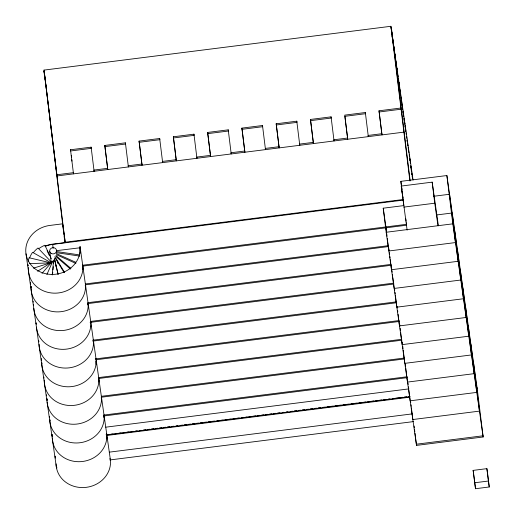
<?xml version="1.0" encoding="UTF-8"?>
<svg xmlns="http://www.w3.org/2000/svg" width="515" height="515" viewBox="0 0 515 515"><rect width="100%" height="100%" fill="white"/><g stroke="black" fill="none" stroke-linecap="round" stroke-linejoin="round"><path stroke-width="0.77" d="M52.215 274.959L53.676 260.043M52.53 274.553L52.762 272.197M52.993 269.841L53.303 266.699M53.612 263.564L53.843 261.208M46.91 274.508L52.891 260.925M42.03 273.368L52.266 261.588M37.621 271.257L51.783 262.129M33.475 268.148L51.622 262.502M403.902 132.136L57.011 175.95L44.007 70.098L390.904 26.284L391.413 29.857M63.886 234.299L44.181 71.289L65.135 242.211M391.072 27.475L413.062 179.999M70.516 149.762L91.123 147.161L91.297 148.352L70.684 150.953L70.516 149.762L73.497 173.864L73.33 172.68L56.843 174.759M104.796 145.436L125.403 142.829L125.57 144.02L104.963 146.62L104.796 145.436L107.77 169.538L104.963 146.62M139.069 141.104L159.682 138.503L159.85 139.694L139.243 142.294L139.069 141.104L142.05 165.206L139.243 142.294M173.349 136.778L193.955 134.17L194.129 135.361L173.516 137.962L173.349 136.778L176.33 160.88L173.516 137.962M207.629 132.445L228.235 129.844L228.403 131.029L207.796 133.636L207.629 132.445L210.603 156.547L207.796 133.636M241.902 128.119L262.508 125.512L262.682 126.703L242.076 129.304L241.902 128.119L244.882 152.221L242.076 129.304M276.182 123.787L296.788 121.186L296.955 122.37L276.349 124.978L276.182 123.787L279.162 147.889L276.349 124.978M310.461 119.454L331.068 116.854L331.235 118.044L310.629 120.645L310.461 119.454L313.435 143.563L310.629 120.645M365.341 112.528L344.735 115.128L347.715 139.23L344.902 116.319L365.515 113.712L365.341 112.528L368.322 136.63L368.154 135.439L381.821 133.713L381.995 134.898L379.014 110.796L400.928 108.028L401.095 109.219L379.182 111.987M107.603 168.347L93.936 170.072L94.103 171.263L91.123 147.161M141.883 164.021L128.209 165.746L128.383 166.937L125.403 142.829M176.156 159.689L162.489 161.414L162.656 162.605L159.682 138.503M210.435 155.363L196.769 157.088L196.936 158.272L193.955 134.17M244.715 151.03L231.042 152.755L231.216 153.946L228.235 129.844M278.988 146.698L265.322 148.429L265.489 149.614L262.508 125.512M313.268 142.372L299.601 144.097L299.769 145.288L296.788 121.186M347.548 138.039L333.875 139.771L334.042 140.956L331.068 116.854M401.919 189.951L400.863 181.351L446.885 175.538L477.218 388.677M407.127 230.154L401.262 186.057L432.175 182.149L438.394 225.847M403.258 199.505L64.858 242.25L64.665 240.66M45.037 246.415A27.005 24.334 -8.1 0 1 52.678 244.393L403.528 200.078M433.681 196.267L449.55 194.264L455.472 242.565L388.844 250.985L387.698 241.67M477.051 387.486L483.141 436.978L416.513 445.398L386.179 232.259L383.224 208.195L403.837 205.594L403.161 200.116M403.844 207.107L434.757 203.206L437.924 225.454M436.347 214.993L452.215 212.991L458.138 261.298L391.509 269.712L390.273 259.618M82.761 265.212L406.502 224.321L406.309 222.757M82.889 266.101L406.625 225.209M386.179 232.259L452.807 223.838L483.141 436.978M85.426 283.939L388.432 245.668M85.554 284.827L388.561 246.556M88.091 302.666L391.097 264.395M87.421 303.657L391.226 265.283M90.756 321.392L393.763 283.121M90.086 322.39L393.891 284.016M92.623 340.222L396.428 301.848M92.752 341.117L396.556 302.743M95.294 358.949L399.093 320.575M96.215 359.74L399.222 321.469M98.751 377.579L401.758 339.308M98.88 378.467L401.887 340.196M101.416 396.305L404.423 358.034M101.545 397.2L404.552 358.923M104.082 415.032L407.088 376.761M103.412 416.03L407.217 377.656M105.742 427.18L408.936 388.883M106.077 434.757L108.472 434.454M110.867 434.151L113.255 433.849M114.851 433.649L117.24 433.347M118.836 433.141L121.231 432.838M122.828 432.639L125.216 432.336M126.812 432.137L129.201 431.834M130.797 431.634L133.192 431.332M135.58 431.029L137.177 430.83M139.571 430.527L141.162 430.321M143.556 430.019L145.951 429.716M147.541 429.516L149.936 429.214M151.532 429.014L153.921 428.712M155.517 428.512L157.912 428.21M159.502 428.004L161.897 427.708M163.493 427.502L165.882 427.199M167.478 426.999L169.873 426.697M171.463 426.497L173.858 426.195M176.252 425.892L177.842 425.693M180.237 425.39L182.625 425.087M184.222 424.881L186.617 424.585M188.213 424.379L190.602 424.077M192.198 423.877L194.586 423.575M196.183 423.375L198.578 423.073M200.174 422.873L202.562 422.57M204.159 422.364L206.547 422.062M208.144 421.862L210.538 421.56M212.135 421.36L214.523 421.058M216.918 420.755L219.306 420.452M220.903 420.253L223.298 419.95M224.888 419.751L227.282 419.448M228.879 419.242L231.267 418.94M232.864 418.74L235.258 418.438M236.849 418.238L239.243 417.935M241.638 417.633L243.228 417.433M245.623 417.131L247.219 416.925M248.809 416.725L251.204 416.423M252.801 416.223L255.987 415.817M257.584 415.618L259.972 415.315M261.569 415.116L263.963 414.813M265.56 414.614L267.948 414.311M269.545 414.105L271.933 413.803M273.529 413.603L275.924 413.3M277.514 413.101L279.909 412.798M282.304 412.496L283.894 412.296M286.289 411.994L287.885 411.794M290.273 411.491L292.668 411.189M294.265 410.983L296.653 410.68M298.249 410.481L300.644 410.178M302.234 409.979L304.629 409.676M306.225 409.477L308.614 409.174M310.21 408.968L312.605 408.672M314.195 408.466L316.59 408.163M318.186 407.964L320.575 407.661M322.969 407.359L325.358 407.056M326.954 406.856L329.349 406.554M330.939 406.354L333.334 406.052M334.93 405.846L337.319 405.55M338.915 405.344L341.31 405.041M342.9 404.842L345.295 404.539M346.891 404.339L349.279 404.037M350.876 403.837L353.271 403.535M354.861 403.329L357.256 403.026M358.852 402.827L362.039 402.427M363.635 402.221L366.03 401.919M367.62 401.719L370.015 401.417M371.611 401.217L373.999 400.915M375.596 400.715L377.991 400.413M379.581 400.207L381.976 399.904M383.572 399.704L385.96 399.402M388.355 399.099L389.952 398.9M392.34 398.597L393.936 398.398M395.533 398.192L402.704 397.29M404.301 397.084L406.696 396.782M408.286 396.582L409.882 396.383M106.843 434.911L410.037 396.614M107.255 435.407L409.728 397.2M109.296 452.151L412.489 413.854M413.59 421.585L110.397 459.882L80.018 246.389L80.128 247.361A27.276 24.578 -8.1 0 1 55.453 274.257A27.276 24.578 -8.1 0 1 25.917 253.277A27.276 24.578 -8.1 0 1 49.356 225.499L62.65 223.825L65.315 242.552L52.021 244.226A27.276 24.578 -8.1 0 0 45.423 245.977M416.345 444.207L482.973 435.793M473.15 470.382L486.887 468.65L487.731 474.592L489.25 486.978L475.512 488.716L473.15 470.382L475.512 488.716M474.663 482.767L488.407 481.036L489.25 486.978M56.309 250.689L79.954 247.779L80.121 248.945A27.005 24.334 -8.1 0 1 80.263 250.985M29.445 263.635L51.642 262.837M56.27 251.526L79.632 254.931M56.431 252.691L79.799 256.097M51.172 262.985L29.098 257.751A27.005 24.334 -8.1 0 0 28.203 261.787M56.212 253.535L75.75 262.27M56.38 254.7L75.917 263.435M51.037 262.74L32.567 252.331A27.005 24.334 -8.1 0 0 29.606 257.931M55.89 255.479L70.909 268.431M56.051 256.644L70.471 269.075M51.513 262.238L37.975 248.011A27.005 24.334 -8.1 0 0 33.372 252.633M54.899 256.605L64.484 272.229M55.485 258.453L64.233 272.712M57.32 262.335L58.15 263.693M51.371 258.813L44.869 245.249A27.005 24.334 -8.1 0 0 39.018 248.507M47.09 250.702L49.485 255.698M54.352 258.028L58.079 274.096M54.693 259.959L58.066 274.495M54.5 259.592L54.86 261.124M55.569 264.182L56.277 267.246M391.619 31.325L391.979 33.829M392.179 35.258L392.514 37.621M392.655 38.599L392.997 40.981M393.19 42.352L393.524 44.715M393.672 45.751L394.014 48.133M394.239 49.723L394.58 52.105M394.735 53.2L395.069 55.562M395.256 56.875L395.597 59.257M395.745 60.287L396.08 62.65M396.273 64.021L396.614 66.416M396.84 67.993L397.065 69.583L396.808 68.006M397.284 71.141L397.632 73.561M397.85 75.081L398.082 76.735M398.307 78.325L398.649 80.707M398.874 82.297L399.183 84.473M399.325 85.477L399.666 87.859M399.891 89.449L400.174 91.445M400.4 93.022L400.734 95.384M400.908 96.601L401.249 98.983M401.475 100.573L401.758 102.537M401.925 103.753L402.267 106.135M402.492 107.725L402.73 109.386M402.949 110.905L403.29 113.326M403.509 114.877L403.741 116.474M403.966 118.051L404.301 120.439M404.526 122.029L404.835 124.173L404.61 122.602M405.06 125.75L405.318 127.591M405.505 128.898L405.846 131.261M406.065 132.838L406.341 134.743M406.567 136.327L406.85 138.355M407.088 139.99L407.359 141.889M407.584 143.479L407.919 145.867M408.15 147.451L408.395 149.202M408.601 150.631L408.942 153.013M409.168 154.603L409.406 156.29M409.657 158.047L409.959 160.165M410.165 161.633L410.41 163.345M410.725 165.566L411.543 171.289M411.736 172.66L412.071 175.023M412.219 176.059L412.56 178.441M392.192 36.108L392.417 37.685M392.642 39.256L392.861 40.833M393.202 43.196L393.421 44.773M394.748 54.049L394.966 55.626L394.728 54.049M395.752 61.137L395.977 62.714M398.307 79.078L398.533 80.655M398.868 83.018L399.093 84.589L398.855 82.168M401.423 100.953L401.642 102.53M402.962 111.807L403.187 113.384M403.972 118.894L404.198 120.471M405.517 129.748L405.743 131.325M409.644 158.717L409.863 160.287M411.182 169.57L411.408 171.141M411.743 173.504L411.968 175.081M400.863 181.351L401.526 186.031M401.752 187.589L401.97 189.153M402.305 191.49L402.53 193.054M401.262 186.057L402.962 197.972M403.297 200.354L403.522 201.944M383.224 208.195L386.668 232.387M105.285 148.893L105.511 150.464M71.347 155.575L71.566 157.139M82.619 266.513L82.786 267.671A27.005 24.334 -8.1 0 1 82.883 268.695M85.451 286.404L85.284 285.239A27.005 24.334 -8.1 0 1 85.432 287.28M88.117 305.131L87.949 303.966A27.005 24.334 -8.1 0 1 88.046 304.983M101.442 398.771L101.275 397.606A27.005 24.334 -8.1 0 1 101.371 398.623M104.107 417.498L103.94 416.332A27.005 24.334 -8.1 0 1 104.036 417.35M44.007 70.098L44.515 73.677M45.41 80.713L45.635 82.291M43.904 71.321L45.037 79.284M45.262 80.874L45.603 83.263M45.829 84.853L46.054 86.449M46.395 88.838L46.62 90.428M49.698 251.339L51.352 262.991M25.988 253.786L56.322 466.925M486.887 468.65L488.407 481.036M473.543 362.811L479.465 411.118L412.83 419.532L411.401 407.893M470.871 344.084L476.8 392.391L410.165 400.805L408.833 389.939M468.206 325.358L474.128 373.665L407.5 382.079L406.741 375.873M465.541 306.631L471.463 354.938L404.835 363.352L403.219 350.155M462.876 287.904L468.798 336.205L402.17 344.625L400.644 332.207M460.21 269.178L466.133 317.478L399.505 325.892L398.076 314.253M457.545 250.445L463.468 298.752L396.84 307.165L395.411 295.526M454.88 231.718L460.803 280.025L394.175 288.439L392.842 277.572M446.885 175.538L452.807 223.838M432.175 182.149L434.757 203.206M412.225 176.111L412.515 178.486M409.657 158.176L409.908 160.262M407.088 140.241L407.281 141.825M407.577 144.206L407.771 145.797M405.002 125.782L405.196 127.379M404.52 122.306L404.719 123.89M401.52 100.895L401.719 102.491M401.945 103.869L402.151 105.955M402.434 107.847L402.627 109.444M399.376 85.941L399.576 87.531M399.865 89.913L400.058 91.503M399.344 86.147L399.582 88.026M396.286 64.233L396.524 66.12M396.82 68.501L397.014 70.091M393.724 46.305L393.956 48.185M394.239 50.071L394.439 51.667M400.67 102.948L400.87 104.539M391.349 27.437L410.159 180.874M391.67 32.142L391.87 33.739M392.16 36.114L392.353 37.704M400.348 102.897L400.541 104.487M390.904 26.284L409.876 180.836M405.826 218.843L406.116 221.193M402.106 191.516L402.975 198.552M379.014 110.796L381.821 133.713M414.131 425.995L414.343 427.907M414.536 429.459L414.82 431.789M415.013 433.34L416.513 445.398M410.545 400.908L410.738 402.46M411.022 404.79L411.215 406.341M407.977 382.954L408.17 384.505M408.453 386.836L408.646 388.387M405.311 364.227L405.595 366.558M405.788 368.109L406.547 374.315M402.267 342.398L402.453 343.949M402.743 346.273L403.026 348.603M399.698 324.444L399.885 325.995M400.168 328.325L400.458 330.649M397.123 306.489L397.316 308.041M397.599 310.371L397.792 311.923M394.554 288.542L394.748 290.093M395.031 292.417L395.224 293.975M391.509 266.706L391.696 268.257M391.986 270.587L392.173 272.139M392.462 274.469L392.649 276.021M388.941 248.758L389.128 250.309M389.417 252.633L389.604 254.191M389.887 256.515L390.08 258.067M385.89 226.922L386.559 232.355M386.746 233.907L387.035 236.237M387.319 238.567L387.512 240.119M71.282 155.601L71.482 157.178M71.772 159.553L71.965 161.131M64.079 235.889L64.375 238.271M52.678 244.393L53.154 248.301M110.365 459.625L110.461 460.5A27.276 24.578 -8.1 0 1 84.363 487.518A27.276 24.578 -8.1 0 1 56.084 463.848M106.682 433.759L106.779 434.641A27.276 24.578 -8.1 0 1 80.688 461.659A27.276 24.578 -8.1 0 1 52.401 437.988M104.004 414.942L104.114 415.914A27.276 24.578 -8.1 0 1 78.872 442.868A27.276 24.578 -8.1 0 1 49.807 420.8M101.339 396.215L101.449 397.181A27.276 24.578 -8.1 0 1 76.207 424.141A27.276 24.578 -8.1 0 1 47.142 402.073M98.674 377.482L98.783 378.454A27.276 24.578 -8.1 0 1 71.836 405.517A27.276 24.578 -8.1 0 1 44.451 380.257M96.009 358.755L96.118 359.728A27.276 24.578 -8.1 0 1 70.021 386.746A27.276 24.578 -8.1 0 1 41.741 363.075M93.344 340.029L93.453 341.001A27.276 24.578 -8.1 0 1 67.356 368.019A27.276 24.578 -8.1 0 1 39.076 344.348M90.679 321.302L90.788 322.274A27.276 24.578 -8.1 0 1 65.547 349.228A27.276 24.578 -8.1 0 1 36.481 327.16M88.014 302.575L88.123 303.541A27.276 24.578 -8.1 0 1 62.882 330.501A27.276 24.578 -8.1 0 1 33.81 308.434M85.348 283.842L85.458 284.814A27.276 24.578 -8.1 0 1 58.51 311.878A27.276 24.578 -8.1 0 1 31.119 286.617M82.683 265.116L82.793 266.088A27.276 24.578 -8.1 0 1 55.839 293.151A27.276 24.578 -8.1 0 1 28.454 267.89M55.35 458.138A27.005 24.334 -8.1 0 1 55.131 456.103M55.35 457.642A27.005 24.334 -8.1 0 1 55.317 456.618M106.882 436.997A27.005 24.334 -8.1 0 1 107.03 439.038M27.977 265.74A27.005 24.334 -8.1 0 1 27.894 264.716M28.454 268.927A27.005 24.334 -8.1 0 1 28.274 267.916M28.061 265.882A27.005 24.334 -8.1 0 1 28.022 264.858M79.954 247.779A27.005 24.334 -8.1 0 1 79.819 253.914M31.177 287.486A27.005 24.334 -8.1 0 1 30.951 286.488M30.643 284.467A27.005 24.334 -8.1 0 1 30.527 282.426M31.119 287.653A27.005 24.334 -8.1 0 1 30.939 286.643M82.715 267.53A27.005 24.334 -8.1 0 1 82.767 269.577M33.617 305.215A27.005 24.334 -8.1 0 1 33.443 304.211M33.224 302.176A27.005 24.334 -8.1 0 1 33.192 301.153M33.604 305.376A27.005 24.334 -8.1 0 1 33.475 304.359M36.282 323.941A27.005 24.334 -8.1 0 1 36.108 322.937M36.269 324.102A27.005 24.334 -8.1 0 1 36.14 323.085M38.773 341.664A27.005 24.334 -8.1 0 1 38.638 340.647M38.805 341.812A27.005 24.334 -8.1 0 1 38.722 340.795M90.93 325.898A27.005 24.334 -8.1 0 1 90.93 326.922M41.438 360.391A27.005 24.334 -8.1 0 1 41.303 359.38M42.005 363.564A27.005 24.334 -8.1 0 1 41.779 362.566M41.47 360.545A27.005 24.334 -8.1 0 1 41.355 358.498M93.543 343.602A27.005 24.334 -8.1 0 1 93.595 344.625M44.502 381.126A27.005 24.334 -8.1 0 1 44.284 380.128M43.968 378.107A27.005 24.334 -8.1 0 1 43.891 377.083M44.445 381.293A27.005 24.334 -8.1 0 1 44.271 380.282M96.041 361.17A27.005 24.334 -8.1 0 1 96.047 364.24M96.112 361.311A27.005 24.334 -8.1 0 1 96.26 363.358M47.071 400.528A27.276 24.578 -8.1 0 1 47.116 398.983M47.174 399.852A27.005 24.334 -8.1 0 1 46.949 398.855M46.556 395.816A27.005 24.334 -8.1 0 1 46.517 394.793M47.11 400.02A27.005 24.334 -8.1 0 1 46.936 399.016M98.758 381.943A27.005 24.334 -8.1 0 0 98.61 378.879L98.777 380.044A27.005 24.334 -8.1 0 1 98.874 381.061M49.614 417.581A27.005 24.334 -8.1 0 1 49.434 416.577M50.27 420.736A27.005 24.334 -8.1 0 1 50 419.744M49.601 417.742A27.005 24.334 -8.1 0 1 49.466 416.725M52.279 436.314A27.005 24.334 -8.1 0 1 51.97 434.287M52.266 436.469A27.005 24.334 -8.1 0 1 52.047 434.435M109.94 458.472A27.005 24.334 -8.1 0 1 110.075 460.262M56.908 468.051A27.005 24.334 -8.1 0 1 56.631 466.886M397.522 73.561L397.297 71.991L397.49 73.568M410.964 167.993L410.738 166.416L410.919 168.006M51.506 253.605A3.463 3.122 -8.1 0 0 56.566 250.58A3.463 3.122 -8.1 0 0 51.262 248.204A3.463 3.122 -8.1 0 0 51.506 253.605"/></g></svg>
